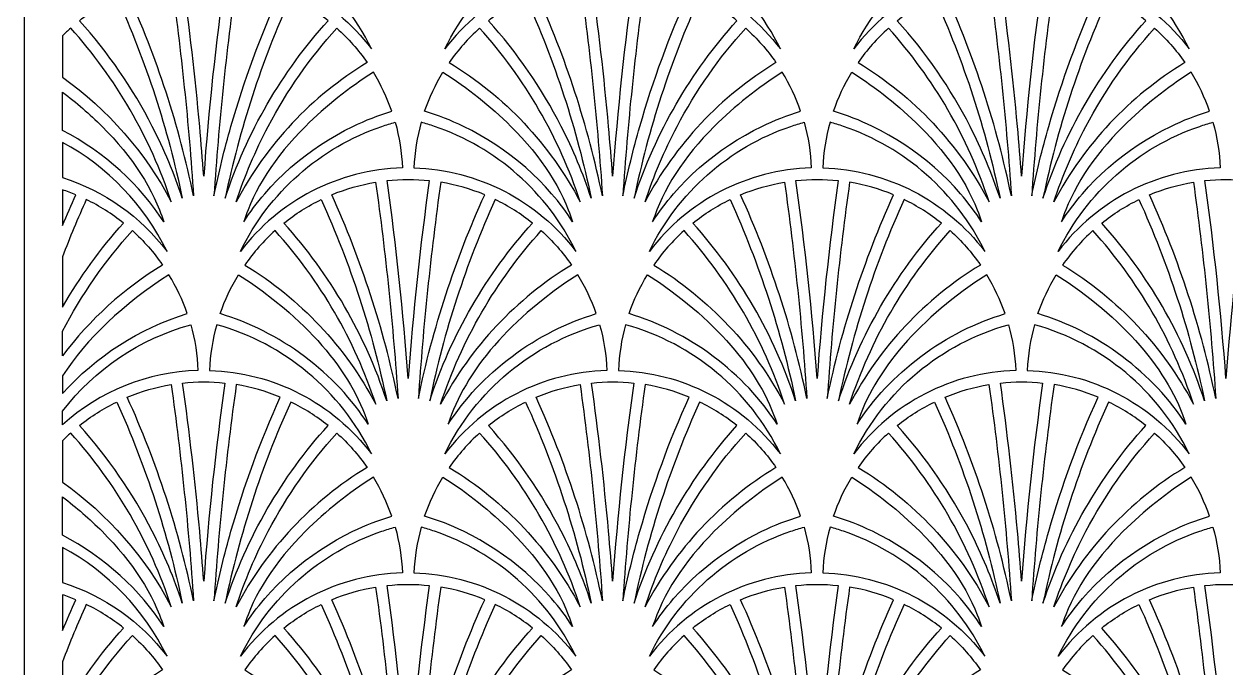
# Model space of a CAD drawing. Extents: x 2725 to 3975, y -848 to 1652.
# Drawn here: x 2725 to 3350, y 436 to 771 of the extents above; entities that cross this region are included whole.
import ezdxf

# ---------------------------------------------------------------- set-up
doc = ezdxf.new("R2010")
doc.units = 0
doc.layers.add('LAYER_05', color=1, linetype='CONTINUOUS')

msp = doc.modelspace()

# ---------------------------------------------------------------- linework, layer by layer
at = {"layer": 'LAYER_05'}
msp.add_lwpolyline([(2725.05, -848.03), (3975.05, -848.03), (3975.05, 1651.97), (2725.05, 1651.97)], close=True, dxfattribs=at)
for points in [[(2821.5, 801.12, -0.227638), (2905.71, 757.8, 0.214359), (2825.26, 824.9, 0.058403)], [(3028.12, 801.12, 0.227638), (2943.9, 757.8, -0.214359), (3024.36, 824.9, -0.058403)], [(3034.12, 801.12, -0.227638), (3118.33, 757.8, 0.214359), (3037.88, 824.9, 0.058403)], [(3240.74, 801.12, 0.227638), (3156.53, 757.8, -0.214359), (3236.98, 824.9, -0.058403)], [(3246.74, 801.12, -0.227638), (3330.96, 757.8, 0.214359), (3250.5, 824.9, 0.058403)], [(2813.2, 681.42, 0.055844), (2778.71, 787.2, -0.057686), (2801.57, 793.77, -0.018184)], [(2816.39, 717.56, 0.012432), (2807.51, 794.58, -0.053276), (2829.48, 794.58, 0.016589), (2818.5, 691.72, 0.004156)], [(2832.67, 717.56, -0.037182), (2858.28, 787.2, 0.057686), (2835.43, 793.77, 0.018184), (2823.79, 681.42, -0.018623)], [(3025.83, 681.42, 0.055844), (2991.33, 787.2, -0.057686), (3014.19, 793.77, -0.018184)], [(3029.01, 717.56, 0.012432), (3020.13, 794.58, -0.053276), (3042.11, 794.58, 0.016589), (3031.12, 691.72, 0.004156)], [(3045.29, 717.56, -0.037182), (3070.9, 787.2, 0.057686), (3048.05, 793.77, 0.018184), (3036.41, 681.42, -0.018623)], [(3238.45, 681.42, 0.055844), (3203.96, 787.2, -0.057686), (3226.81, 793.77, -0.018184)], [(3241.63, 717.56, 0.012432), (3232.76, 794.58, -0.053276), (3254.73, 794.58, 0.016589), (3243.74, 691.72, 0.004156)], [(3257.91, 717.56, -0.037182), (3283.53, 787.2, 0.057686), (3260.67, 793.77, 0.018184), (3249.03, 681.42, -0.018623)], [(2791.75, 717.56, 0.065073), (2753.88, 772.48, -0.055584), (2773.24, 784.73, -0.055852), (2807.33, 680.21, 0.03936)], [(2829.67, 680.21, -0.104701), (2883.12, 772.48, 0.055584), (2863.75, 784.73, 0.055852)], [(3004.38, 717.56, 0.065073), (2966.5, 772.48, -0.055584), (2985.87, 784.73, -0.055852), (3019.95, 680.21, 0.03936)], [(3042.29, 680.21, -0.104701), (3095.74, 772.48, 0.055584), (3076.37, 784.73, 0.055852)], [(3217, 717.56, 0.065073), (3179.12, 772.48, -0.055584), (3198.49, 784.73, -0.055852), (3232.57, 680.21, 0.03936)], [(3254.91, 680.21, -0.104701), (3308.36, 772.48, 0.055584), (3289, 784.73, 0.055852)], [(2745.05, 743.14, -0.117213), (2801.63, 678.34, 0.104879), (2749.3, 768.6, 0.014195), (2745.05, 764.55)], [(2852, 717.56, -0.062169), (2887.69, 768.6, -0.057808), (2903.44, 750.71, 0.136031), (2835.37, 678.34, -0.042433)], [(3014.25, 678.34, 0.104879), (2961.92, 768.6, 0.057808), (2946.17, 750.71, -0.136031)], [(3064.63, 717.56, -0.062169), (3100.32, 768.6, -0.057808), (3116.07, 750.71, 0.136031), (3047.99, 678.34, -0.042433)], [(3226.87, 678.34, 0.104879), (3174.55, 768.6, 0.057808), (3158.8, 750.71, -0.136031)], [(3277.25, 717.56, -0.062169), (3312.94, 768.6, -0.057808), (3328.69, 750.71, 0.136031), (3260.61, 678.34, -0.042433)], [(2839.31, 668.01), (2840.52, 669.86), (2841.78, 671.71), (2843.08, 673.54), (2844.42, 675.37), (2845.81, 677.19), (2847.24, 679), (2848.71, 680.79), (2850.22, 682.57), (2853.36, 686.08), (2856.66, 689.52), (2860.1, 692.87), (2863.68, 696.12), (2867.39, 699.27), (2871.22, 702.3), (2875.16, 705.2), (2879.2, 707.97), (2883.32, 710.59), (2887.51, 713.07), (2891.76, 715.39), (2896.06, 717.56, -0.039301), (2916.26, 725.43, 0.054287), (2906.72, 745.69, 0.053379), (2871.37, 717.56), (2868.46, 714.58), (2865.66, 711.56), (2862.97, 708.52), (2860.4, 705.46), (2857.95, 702.37), (2855.62, 699.27), (2853.41, 696.15), (2851.33, 693.02), (2849.37, 689.89), (2847.54, 686.75), (2845.84, 683.6), (2844.28, 680.47), (2842.84, 677.33), (2841.53, 674.21), (2840.93, 672.66), (2840.36, 671.1), (2839.82, 669.55)], [(3010.31, 668.01), (3009.09, 669.86), (3007.84, 671.71), (3006.54, 673.54), (3005.19, 675.37), (3003.81, 677.19), (3002.38, 679), (3000.91, 680.79), (2999.4, 682.57), (2996.26, 686.08), (2992.96, 689.52), (2989.52, 692.87), (2985.94, 696.12), (2982.22, 699.27), (2978.39, 702.3), (2974.45, 705.2), (2970.42, 707.97), (2966.3, 710.59), (2962.11, 713.07), (2957.86, 715.39), (2953.56, 717.56, 0.039301), (2933.36, 725.43, -0.054287), (2942.9, 745.69, -0.053379), (2978.25, 717.56), (2981.16, 714.58), (2983.96, 711.56), (2986.64, 708.52), (2989.22, 705.46), (2991.67, 702.37), (2994, 699.27), (2996.21, 696.15), (2998.29, 693.02), (3000.25, 689.89), (3002.07, 686.75), (3003.77, 683.6), (3005.34, 680.47), (3006.78, 677.33), (3008.08, 674.21), (3008.69, 672.66), (3009.26, 671.1), (3009.8, 669.55)], [(3051.93, 668.01), (3053.15, 669.86), (3054.4, 671.71), (3055.7, 673.54), (3057.05, 675.37), (3058.43, 677.19), (3059.86, 679), (3061.33, 680.79), (3062.84, 682.57), (3065.98, 686.08), (3069.28, 689.52), (3072.72, 692.87), (3076.3, 696.12), (3080.02, 699.27), (3083.85, 702.3), (3087.78, 705.2), (3091.82, 707.97), (3095.94, 710.59), (3100.13, 713.07), (3104.38, 715.39), (3108.68, 717.56, -0.039301), (3128.88, 725.43, 0.054287), (3119.34, 745.69, 0.053379), (3083.99, 717.56), (3081.08, 714.58), (3078.28, 711.56), (3075.6, 708.52), (3073.02, 705.46), (3070.57, 702.37), (3068.24, 699.27), (3066.03, 696.15), (3063.95, 693.02), (3061.99, 689.89), (3060.16, 686.75), (3058.47, 683.6), (3056.9, 680.47), (3055.46, 677.33), (3054.15, 674.21), (3053.55, 672.66), (3052.98, 671.1), (3052.44, 669.55)], [(3222.93, 668.01), (3221.72, 669.86), (3220.46, 671.71), (3219.16, 673.54), (3217.81, 675.37), (3216.43, 677.19), (3215, 679), (3213.53, 680.79), (3212.02, 682.57), (3208.88, 686.08), (3205.58, 689.52), (3202.14, 692.87), (3198.56, 696.12), (3194.85, 699.27), (3191.02, 702.3), (3187.08, 705.2), (3183.04, 707.97), (3178.92, 710.59), (3174.73, 713.07), (3170.48, 715.39), (3166.18, 717.56, 0.039301), (3145.98, 725.43, -0.054287), (3155.52, 745.69, -0.053379), (3190.87, 717.56), (3193.78, 714.58), (3196.58, 711.56), (3199.27, 708.52), (3201.84, 705.46), (3204.29, 702.37), (3206.62, 699.27), (3208.83, 696.15), (3210.91, 693.02), (3212.87, 689.89), (3214.7, 686.75), (3216.4, 683.6), (3217.96, 680.47), (3219.4, 677.33), (3220.71, 674.21), (3221.31, 672.66), (3221.88, 671.1), (3222.42, 669.55)], [(3264.56, 668.01), (3265.77, 669.86), (3267.03, 671.71), (3268.33, 673.54), (3269.67, 675.37), (3271.06, 677.19), (3272.48, 679), (3273.95, 680.79), (3275.46, 682.57), (3278.61, 686.08), (3281.9, 689.52), (3285.34, 692.87), (3288.93, 696.12), (3292.64, 699.27), (3296.47, 702.3), (3300.41, 705.2), (3304.44, 707.97), (3308.56, 710.59), (3312.75, 713.07), (3317, 715.39), (3321.3, 717.56, -0.039301), (3341.5, 725.43, 0.054287), (3331.97, 745.69, 0.053379), (3296.62, 717.56), (3293.71, 714.58), (3290.91, 711.56), (3288.22, 708.52), (3285.65, 705.46), (3283.19, 702.37), (3280.86, 699.27), (3278.65, 696.15), (3276.57, 693.02), (3274.61, 689.89), (3272.79, 686.75), (3271.09, 683.6), (3269.52, 680.47), (3268.08, 677.33), (3266.78, 674.21), (3266.17, 672.66), (3265.6, 671.1), (3265.06, 669.55)], [(2745.05, 735.38, -0.034322), (2765.62, 717.56), (2768.53, 714.58), (2771.33, 711.56), (2774.02, 708.52), (2776.59, 705.46), (2779.05, 702.37), (2781.38, 699.27), (2783.59, 696.15), (2785.67, 693.02), (2787.62, 689.89), (2789.45, 686.75), (2791.15, 683.6), (2792.72, 680.47), (2794.16, 677.33), (2795.46, 674.21), (2796.07, 672.66), (2796.64, 671.1), (2797.18, 669.55), (2797.68, 668.01), (2795.37, 671.48), (2792.9, 674.94), (2790.27, 678.35), (2787.5, 681.72), (2784.59, 685.04), (2781.54, 688.29), (2778.35, 691.48), (2775.04, 694.58), (2771.62, 697.59), (2768.08, 700.5), (2764.44, 703.3), (2760.7, 705.99), (2756.89, 708.56), (2753, 711), (2749.05, 713.31), (2745.05, 715.49)], [(2911.14, 717.56, -0.01416), (2918.05, 719.7, -0.058403), (2921.81, 695.93, 0.227638), (2837.59, 652.61, -0.199593)], [(2938.48, 717.56, 0.01416), (2931.57, 719.7, 0.058403), (2927.81, 695.93, -0.227638), (3012.02, 652.61, 0.199593)], [(3123.76, 717.56, -0.01416), (3130.67, 719.7, -0.058403), (3134.43, 695.93, 0.227638), (3050.22, 652.61, -0.199593)], [(3151.1, 717.56, 0.01416), (3144.19, 719.7, 0.058403), (3140.43, 695.93, -0.227638), (3224.65, 652.61, 0.199593)], [(3336.38, 717.56, -0.01416), (3343.29, 719.7, -0.058403), (3347.05, 695.93, 0.227638), (3262.84, 652.61, -0.199593)], [(2745.05, 690.91, -0.15563), (2799.4, 652.61, 0.157266), (2745.05, 709.18)], [(2907.88, 688.57, -0.018184), (2919.52, 576.23, 0.055844), (2885.02, 682.01, -0.057686)], [(2924.81, 586.52, 0.016589), (2913.82, 689.38, -0.053276), (2935.79, 689.38, 0.016589)], [(2941.74, 688.57, 0.018184), (2930.1, 576.23, -0.055844), (2964.59, 682.01, 0.057686)], [(3120.5, 688.57, -0.018184), (3132.14, 576.23, 0.055844), (3097.65, 682.01, -0.057686)], [(3137.43, 586.52, 0.016589), (3126.45, 689.38, -0.053276), (3148.42, 689.38, 0.016589)], [(3154.36, 688.57, 0.018184), (3142.72, 576.23, -0.055844), (3177.22, 682.01, 0.057686)], [(3333.12, 688.57, -0.018184), (3344.76, 576.23, 0.055844), (3310.27, 682.01, -0.057686)], [(3350.05, 586.52, 0.016589), (3339.07, 689.38, -0.053276), (3361.04, 689.38, 0.016589)], [(2745.05, 666.06, -0.008696), (2751.97, 682.01, 0.017873), (2745.05, 684.6)], [(2745.05, 623.61, -0.052591), (2776.81, 667.29, 0.055584), (2757.44, 679.54, 0.01634), (2745.05, 649.76)], [(2879.55, 679.54, -0.055852), (2913.64, 575.01, 0.104701), (2860.19, 667.29, -0.055584)], [(2970.06, 679.54, 0.055852), (2935.98, 575.01, -0.104701), (2989.43, 667.29, 0.055584)], [(3092.18, 679.54, -0.055852), (3126.26, 575.01, 0.104701), (3072.81, 667.29, -0.055584)], [(3182.68, 679.54, 0.055852), (3148.6, 575.01, -0.104701), (3202.05, 667.29, 0.055584)], [(3304.8, 679.54, -0.055852), (3338.88, 575.01, 0.104701), (3285.43, 667.29, -0.055584)], [(2745.05, 611.14, -0.063542), (2781.38, 663.4, -0.057808), (2797.13, 645.52, 0.095272), (2745.05, 598.39)], [(2839.86, 645.52, -0.136031), (2907.94, 573.15, 0.104879), (2855.61, 663.4, 0.057808)], [(3009.75, 645.52, 0.136031), (2941.68, 573.15, -0.104879), (2994, 663.4, -0.057808)], [(3052.48, 645.52, -0.136031), (3120.56, 573.15, 0.104879), (3068.24, 663.4, 0.057808)], [(3222.38, 645.52, 0.136031), (3154.3, 573.15, -0.104879), (3206.63, 663.4, -0.057808)], [(3265.11, 645.52, -0.136031), (3333.18, 573.15, 0.104879), (3280.86, 663.4, 0.057808)], [(2745.05, 578.69, -0.137332), (2809.95, 620.24, 0.054287), (2800.41, 640.49), (2796.07, 637.64), (2791.82, 634.71), (2787.67, 631.71), (2783.61, 628.64), (2779.67, 625.51), (2775.83, 622.31), (2772.12, 619.06), (2768.54, 615.75), (2765.09, 612.39), (2761.77, 608.98), (2758.6, 605.54), (2755.58, 602.06), (2752.71, 598.55), (2750, 595.01), (2747.44, 591.46), (2745.05, 587.89)], [(2836.58, 640.49), (2842.8, 636.36), (2848.82, 632.08), (2854.64, 627.66), (2860.24, 623.09), (2862.94, 620.77), (2865.58, 618.41), (2868.16, 616.03), (2870.66, 613.62), (2873.1, 611.19), (2875.46, 608.73), (2877.75, 606.25), (2879.96, 603.76), (2882.1, 601.24), (2884.15, 598.72), (2886.12, 596.18), (2888.02, 593.62), (2889.82, 591.06), (2891.55, 588.49), (2893.19, 585.92), (2894.74, 583.34), (2896.2, 580.76), (2897.58, 578.18), (2898.87, 575.6), (2900.07, 573.03), (2901.18, 570.46), (2902.21, 567.9), (2903.15, 565.35), (2903.99, 562.81), (2902.42, 565.2), (2900.77, 567.58), (2899.06, 569.94), (2897.27, 572.29), (2895.41, 574.62), (2893.48, 576.92), (2891.48, 579.2), (2889.42, 581.45), (2887.3, 583.67), (2885.11, 585.85), (2882.86, 587.99), (2880.56, 590.1), (2878.2, 592.16), (2875.79, 594.17), (2873.33, 596.14), (2870.82, 598.05), (2868.27, 599.91), (2865.68, 601.72), (2863.05, 603.47), (2860.39, 605.15), (2857.69, 606.78), (2854.97, 608.34), (2852.23, 609.84), (2849.47, 611.27), (2846.68, 612.63), (2843.89, 613.93), (2841.09, 615.15), (2838.28, 616.31), (2835.47, 617.4), (2832.66, 618.41), (2829.85, 619.36), (2827.05, 620.24, -0.054287)], [(3013.03, 640.49), (3006.82, 636.36), (3000.79, 632.08), (2994.97, 627.66), (2989.38, 623.09), (2986.67, 620.77), (2984.03, 618.41), (2981.46, 616.03), (2978.95, 613.62), (2976.52, 611.19), (2974.15, 608.73), (2971.87, 606.25), (2969.65, 603.76), (2967.52, 601.24), (2965.47, 598.72), (2963.49, 596.18), (2961.6, 593.62), (2959.79, 591.06), (2958.07, 588.49), (2956.43, 585.92), (2954.88, 583.34), (2953.41, 580.76), (2952.04, 578.18), (2950.75, 575.6), (2949.55, 573.03), (2948.43, 570.46), (2947.41, 567.9), (2946.47, 565.35), (2945.62, 562.81), (2947.2, 565.2), (2948.84, 567.58), (2950.56, 569.94), (2952.35, 572.29), (2954.21, 574.62), (2956.14, 576.92), (2958.13, 579.2), (2960.19, 581.45), (2962.32, 583.67), (2964.51, 585.85), (2966.75, 587.99), (2969.06, 590.1), (2971.42, 592.16), (2973.83, 594.17), (2976.29, 596.14), (2978.8, 598.05), (2981.35, 599.91), (2983.94, 601.72), (2986.57, 603.47), (2989.23, 605.15), (2991.92, 606.78), (2994.64, 608.34), (2997.39, 609.84), (3000.15, 611.27), (3002.93, 612.63), (3005.73, 613.93), (3008.53, 615.15), (3011.34, 616.31), (3014.15, 617.4), (3016.96, 618.41), (3019.77, 619.36), (3022.57, 620.24, 0.054287)], [(3049.21, 640.49), (3055.42, 636.36), (3061.45, 632.08), (3067.27, 627.66), (3072.86, 623.09), (3075.56, 620.77), (3078.21, 618.41), (3080.78, 616.03), (3083.29, 613.62), (3085.72, 611.19), (3088.08, 608.73), (3090.37, 606.25), (3092.58, 603.76), (3094.72, 601.24), (3096.77, 598.72), (3098.75, 596.18), (3100.64, 593.62), (3102.45, 591.06), (3104.17, 588.49), (3105.81, 585.92), (3107.36, 583.34), (3108.82, 580.76), (3110.2, 578.18), (3111.49, 575.6), (3112.69, 573.03), (3113.81, 570.46), (3114.83, 567.9), (3115.77, 565.35), (3116.62, 562.81), (3115.04, 565.2), (3113.4, 567.58), (3111.68, 569.94), (3109.89, 572.29), (3108.03, 574.62), (3106.1, 576.92), (3104.11, 579.2), (3102.04, 581.45), (3099.92, 583.67), (3097.73, 585.85), (3095.49, 587.99), (3093.18, 590.1), (3090.82, 592.16), (3088.41, 594.17), (3085.95, 596.14), (3083.44, 598.05), (3080.89, 599.91), (3078.3, 601.72), (3075.67, 603.47), (3073.01, 605.15), (3070.31, 606.78), (3067.59, 608.34), (3064.85, 609.84), (3062.09, 611.27), (3059.31, 612.63), (3056.51, 613.93), (3053.71, 615.15), (3050.9, 616.31), (3048.09, 617.4), (3045.28, 618.41), (3042.47, 619.36), (3039.67, 620.24, -0.054287)], [(3225.65, 640.49), (3219.44, 636.36), (3213.41, 632.08), (3207.59, 627.66), (3202, 623.09), (3199.3, 620.77), (3196.66, 618.41), (3194.08, 616.03), (3191.58, 613.62), (3189.14, 611.19), (3186.78, 608.73), (3184.49, 606.25), (3182.28, 603.76), (3180.14, 601.24), (3178.09, 598.72), (3176.11, 596.18), (3174.22, 593.62), (3172.42, 591.06), (3170.69, 588.49), (3169.05, 585.92), (3167.5, 583.34), (3166.04, 580.76), (3164.66, 578.18), (3163.37, 575.6), (3162.17, 573.03), (3161.06, 570.46), (3160.03, 567.9), (3159.09, 565.35), (3158.24, 562.81), (3159.82, 565.2), (3161.46, 567.58), (3163.18, 569.94), (3164.97, 572.29), (3166.83, 574.62), (3168.76, 576.92), (3170.76, 579.2), (3172.82, 581.45), (3174.94, 583.67), (3177.13, 585.85), (3179.38, 587.99), (3181.68, 590.1), (3184.04, 592.16), (3186.45, 594.17), (3188.91, 596.14), (3191.42, 598.05), (3193.97, 599.91), (3196.56, 601.72), (3199.19, 603.47), (3201.85, 605.15), (3204.55, 606.78), (3207.27, 608.34), (3210.01, 609.84), (3212.77, 611.27), (3215.55, 612.63), (3218.35, 613.93), (3221.15, 615.15), (3223.96, 616.31), (3226.77, 617.4), (3229.58, 618.41), (3232.39, 619.36), (3235.19, 620.24, 0.054287)], [(3261.83, 640.49), (3268.04, 636.36), (3274.07, 632.08), (3279.89, 627.66), (3285.48, 623.09), (3288.19, 620.77), (3290.83, 618.41), (3293.4, 616.03), (3295.91, 613.62), (3298.34, 611.19), (3300.71, 608.73), (3303, 606.25), (3305.21, 603.76), (3307.34, 601.24), (3309.4, 598.72), (3311.37, 596.18), (3313.26, 593.62), (3315.07, 591.06), (3316.79, 588.49), (3318.43, 585.92), (3319.98, 583.34), (3321.45, 580.76), (3322.82, 578.18), (3324.11, 575.6), (3325.32, 573.03), (3326.43, 570.46), (3327.45, 567.9), (3328.39, 565.35), (3329.24, 562.81), (3327.67, 565.2), (3326.02, 567.58), (3324.3, 569.94), (3322.51, 572.29), (3320.65, 574.62), (3318.72, 576.92), (3316.73, 579.2), (3314.67, 581.45), (3312.54, 583.67), (3310.35, 585.85), (3308.11, 587.99), (3305.8, 590.1), (3303.44, 592.16), (3301.03, 594.17), (3298.57, 596.14), (3296.06, 598.05), (3293.51, 599.91), (3290.92, 601.72), (3288.29, 603.47), (3285.63, 605.15), (3282.94, 606.78), (3280.22, 608.34), (3277.47, 609.84), (3274.71, 611.27), (3271.93, 612.63), (3269.14, 613.93), (3266.33, 615.15), (3263.52, 616.31), (3260.71, 617.4), (3257.9, 618.41), (3255.09, 619.36), (3252.29, 620.24, -0.054287)], [(2745.05, 569.59, -0.161385), (2811.74, 614.51, -0.058403), (2815.5, 590.73, 0.179032), (2745.05, 562.45)], [(2821.5, 590.73, -0.227638), (2905.71, 547.41, 0.214359), (2825.26, 614.51, 0.058403)], [(3028.12, 590.73, 0.227638), (2943.9, 547.41, -0.214359), (3024.36, 614.51, -0.058403)], [(3034.12, 590.73, -0.227638), (3118.33, 547.41, 0.214359), (3037.88, 614.51, 0.058403)], [(3240.74, 590.73, 0.227638), (3156.53, 547.41, -0.214359), (3236.98, 614.51, -0.058403)], [(3246.74, 590.73, -0.227638), (3330.96, 547.41, 0.214359), (3250.5, 614.51, 0.058403)], [(2813.2, 471.03, 0.055844), (2778.71, 576.81, -0.057686), (2801.57, 583.38, -0.018184)], [(2816.39, 507.17, 0.012432), (2807.51, 584.19, -0.053276), (2829.48, 584.19, 0.016589), (2818.5, 481.33, 0.004156)], [(2832.67, 507.17, -0.037182), (2858.28, 576.81, 0.057686), (2835.43, 583.38, 0.018184), (2823.79, 471.03, -0.018623)], [(3025.83, 471.03, 0.055844), (2991.33, 576.81, -0.057686), (3014.19, 583.38, -0.018184)], [(3029.01, 507.17, 0.012432), (3020.13, 584.19, -0.053276), (3042.11, 584.19, 0.016589), (3031.12, 481.33, 0.004156)], [(3045.29, 507.17, -0.037182), (3070.9, 576.81, 0.057686), (3048.05, 583.38, 0.018184), (3036.41, 471.03, -0.018623)], [(3238.45, 471.03, 0.055844), (3203.96, 576.81, -0.057686), (3226.81, 583.38, -0.018184)], [(3241.63, 507.17, 0.012432), (3232.76, 584.19, -0.053276), (3254.73, 584.19, 0.016589), (3243.74, 481.33, 0.004156)], [(3257.91, 507.17, -0.037182), (3283.53, 576.81, 0.057686), (3260.67, 583.38, 0.018184), (3249.03, 471.03, -0.018623)], [(2791.75, 507.17, 0.065073), (2753.88, 562.09, -0.055584), (2773.24, 574.34, -0.055852), (2807.33, 469.82, 0.03936)], [(2829.67, 469.82, -0.104701), (2883.12, 562.09, 0.055584), (2863.75, 574.34, 0.055852)], [(3004.38, 507.17, 0.065073), (2966.5, 562.09, -0.055584), (2985.87, 574.34, -0.055852), (3019.95, 469.82, 0.03936)], [(3042.29, 469.82, -0.104701), (3095.74, 562.09, 0.055584), (3076.37, 574.34, 0.055852)], [(3217, 507.17, 0.065073), (3179.12, 562.09, -0.055584), (3198.49, 574.34, -0.055852), (3232.57, 469.82, 0.03936)], [(3254.91, 469.82, -0.104701), (3308.36, 562.09, 0.055584), (3289, 574.34, 0.055852)], [(2745.05, 532.74, -0.117213), (2801.63, 467.95, 0.104879), (2749.3, 558.2, 0.014195), (2745.05, 554.15)], [(2852, 507.17, -0.062169), (2887.69, 558.2, -0.057808), (2903.44, 540.32, 0.136031), (2835.37, 467.95, -0.042433)], [(3014.25, 467.95, 0.104879), (2961.92, 558.2, 0.057808), (2946.17, 540.32, -0.136031)], [(3064.63, 507.17, -0.062169), (3100.32, 558.2, -0.057808), (3116.07, 540.32, 0.136031), (3047.99, 467.95, -0.042433)], [(3226.87, 467.95, 0.104879), (3174.55, 558.2, 0.057808), (3158.8, 540.32, -0.136031)], [(3277.25, 507.17, -0.062169), (3312.94, 558.2, -0.057808), (3328.69, 540.32, 0.136031), (3260.61, 467.95, -0.042433)], [(2839.31, 457.62), (2840.52, 459.47), (2841.78, 461.31), (2843.08, 463.15), (2844.42, 464.98), (2845.81, 466.8), (2847.24, 468.61), (2848.71, 470.4), (2850.22, 472.18), (2853.36, 475.69), (2856.66, 479.13), (2860.1, 482.48), (2863.68, 485.73), (2867.39, 488.88), (2871.22, 491.9), (2875.16, 494.81), (2879.2, 497.58), (2883.32, 500.2), (2887.51, 502.68), (2891.76, 505), (2896.06, 507.17, -0.039301), (2916.26, 515.04, 0.054287), (2906.72, 535.29, 0.053379), (2871.37, 507.17), (2868.46, 504.18), (2865.66, 501.17), (2862.97, 498.13), (2860.4, 495.07), (2857.95, 491.98), (2855.62, 488.88), (2853.41, 485.76), (2851.33, 482.63), (2849.37, 479.49), (2847.54, 476.35), (2845.84, 473.21), (2844.28, 470.08), (2842.84, 466.94), (2841.53, 463.82), (2840.93, 462.26), (2840.36, 460.71), (2839.82, 459.16)], [(3010.31, 457.62), (3009.09, 459.47), (3007.84, 461.31), (3006.54, 463.15), (3005.19, 464.98), (3003.81, 466.8), (3002.38, 468.61), (3000.91, 470.4), (2999.4, 472.18), (2996.26, 475.69), (2992.96, 479.13), (2989.52, 482.48), (2985.94, 485.73), (2982.22, 488.88), (2978.39, 491.9), (2974.45, 494.81), (2970.42, 497.58), (2966.3, 500.2), (2962.11, 502.68), (2957.86, 505), (2953.56, 507.17, 0.039301), (2933.36, 515.04, -0.054287), (2942.9, 535.29, -0.053379), (2978.25, 507.17), (2981.16, 504.18), (2983.96, 501.17), (2986.64, 498.13), (2989.22, 495.07), (2991.67, 491.98), (2994, 488.88), (2996.21, 485.76), (2998.29, 482.63), (3000.25, 479.49), (3002.07, 476.35), (3003.77, 473.21), (3005.34, 470.08), (3006.78, 466.94), (3008.08, 463.82), (3008.69, 462.26), (3009.26, 460.71), (3009.8, 459.16)], [(3051.93, 457.62), (3053.15, 459.47), (3054.4, 461.31), (3055.7, 463.15), (3057.05, 464.98), (3058.43, 466.8), (3059.86, 468.61), (3061.33, 470.4), (3062.84, 472.18), (3065.98, 475.69), (3069.28, 479.13), (3072.72, 482.48), (3076.3, 485.73), (3080.02, 488.88), (3083.85, 491.9), (3087.78, 494.81), (3091.82, 497.58), (3095.94, 500.2), (3100.13, 502.68), (3104.38, 505), (3108.68, 507.17, -0.039301), (3128.88, 515.04, 0.054287), (3119.34, 535.29, 0.053379), (3083.99, 507.17), (3081.08, 504.18), (3078.28, 501.17), (3075.6, 498.13), (3073.02, 495.07), (3070.57, 491.98), (3068.24, 488.88), (3066.03, 485.76), (3063.95, 482.63), (3061.99, 479.49), (3060.16, 476.35), (3058.47, 473.21), (3056.9, 470.08), (3055.46, 466.94), (3054.15, 463.82), (3053.55, 462.26), (3052.98, 460.71), (3052.44, 459.16)], [(3222.93, 457.62), (3221.72, 459.47), (3220.46, 461.31), (3219.16, 463.15), (3217.81, 464.98), (3216.43, 466.8), (3215, 468.61), (3213.53, 470.4), (3212.02, 472.18), (3208.88, 475.69), (3205.58, 479.13), (3202.14, 482.48), (3198.56, 485.73), (3194.85, 488.88), (3191.02, 491.9), (3187.08, 494.81), (3183.04, 497.58), (3178.92, 500.2), (3174.73, 502.68), (3170.48, 505), (3166.18, 507.17, 0.039301), (3145.98, 515.04, -0.054287), (3155.52, 535.29, -0.053379), (3190.87, 507.17), (3193.78, 504.18), (3196.58, 501.17), (3199.27, 498.13), (3201.84, 495.07), (3204.29, 491.98), (3206.62, 488.88), (3208.83, 485.76), (3210.91, 482.63), (3212.87, 479.49), (3214.7, 476.35), (3216.4, 473.21), (3217.96, 470.08), (3219.4, 466.94), (3220.71, 463.82), (3221.31, 462.26), (3221.88, 460.71), (3222.42, 459.16)], [(3264.56, 457.62), (3265.77, 459.47), (3267.03, 461.31), (3268.33, 463.15), (3269.67, 464.98), (3271.06, 466.8), (3272.48, 468.61), (3273.95, 470.4), (3275.46, 472.18), (3278.61, 475.69), (3281.9, 479.13), (3285.34, 482.48), (3288.93, 485.73), (3292.64, 488.88), (3296.47, 491.9), (3300.41, 494.81), (3304.44, 497.58), (3308.56, 500.2), (3312.75, 502.68), (3317, 505), (3321.3, 507.17, -0.039301), (3341.5, 515.04, 0.054287), (3331.97, 535.29, 0.053379), (3296.62, 507.17), (3293.71, 504.18), (3290.91, 501.17), (3288.22, 498.13), (3285.65, 495.07), (3283.19, 491.98), (3280.86, 488.88), (3278.65, 485.76), (3276.57, 482.63), (3274.61, 479.49), (3272.79, 476.35), (3271.09, 473.21), (3269.52, 470.08), (3268.08, 466.94), (3266.78, 463.82), (3266.17, 462.26), (3265.6, 460.71), (3265.06, 459.16)], [(2745.05, 524.99, -0.034322), (2765.62, 507.17), (2768.53, 504.18), (2771.33, 501.17), (2774.02, 498.13), (2776.59, 495.07), (2779.05, 491.98), (2781.38, 488.88), (2783.59, 485.76), (2785.67, 482.63), (2787.62, 479.49), (2789.45, 476.35), (2791.15, 473.21), (2792.72, 470.08), (2794.16, 466.94), (2795.46, 463.82), (2796.07, 462.26), (2796.64, 460.71), (2797.18, 459.16), (2797.68, 457.62), (2795.37, 461.09), (2792.9, 464.54), (2790.27, 467.96), (2787.5, 471.33), (2784.59, 474.65), (2781.54, 477.9), (2778.35, 481.08), (2775.04, 484.18), (2771.62, 487.19), (2768.08, 490.11), (2764.44, 492.91), (2760.7, 495.6), (2756.89, 498.17), (2753, 500.61), (2749.05, 502.92), (2745.05, 505.1)], [(2911.14, 507.17, -0.01416), (2918.05, 509.31, -0.058403), (2921.81, 485.54, 0.227638), (2837.59, 442.22, -0.199593)], [(2938.48, 507.17, 0.01416), (2931.57, 509.31, 0.058403), (2927.81, 485.54, -0.227638), (3012.02, 442.22, 0.199593)], [(3123.76, 507.17, -0.01416), (3130.67, 509.31, -0.058403), (3134.43, 485.54, 0.227638), (3050.22, 442.22, -0.199593)], [(3151.1, 507.17, 0.01416), (3144.19, 509.31, 0.058403), (3140.43, 485.54, -0.227638), (3224.65, 442.22, 0.199593)], [(3336.38, 507.17, -0.01416), (3343.29, 509.31, -0.058403), (3347.05, 485.54, 0.227638), (3262.84, 442.22, -0.199593)], [(2745.05, 480.52, -0.15563), (2799.4, 442.22, 0.157266), (2745.05, 498.79)], [(2907.88, 478.18, -0.018184), (2919.52, 365.84, 0.055844), (2885.02, 471.62, -0.057686)], [(2924.81, 376.13, 0.016589), (2913.82, 478.99, -0.053276), (2935.79, 478.99, 0.016589)], [(2941.74, 478.18, 0.018184), (2930.1, 365.84, -0.055844), (2964.59, 471.62, 0.057686)], [(3120.5, 478.18, -0.018184), (3132.14, 365.84, 0.055844), (3097.65, 471.62, -0.057686)], [(3137.43, 376.13, 0.016589), (3126.45, 478.99, -0.053276), (3148.42, 478.99, 0.016589)], [(3154.36, 478.18, 0.018184), (3142.72, 365.84, -0.055844), (3177.22, 471.62, 0.057686)], [(3333.12, 478.18, -0.018184), (3344.76, 365.84, 0.055844), (3310.27, 471.62, -0.057686)], [(3350.05, 376.13, 0.016589), (3339.07, 478.99, -0.053276), (3361.04, 478.99, 0.016589)], [(2745.05, 455.67, -0.008696), (2751.97, 471.62, 0.017873), (2745.05, 474.21)], [(2745.05, 413.22, -0.052591), (2776.81, 456.89, 0.055584), (2757.44, 469.15, 0.01634), (2745.05, 439.36)], [(2879.55, 469.15, -0.055852), (2913.64, 364.62, 0.104701), (2860.19, 456.89, -0.055584)], [(2970.06, 469.15, 0.055852), (2935.98, 364.62, -0.104701), (2989.43, 456.89, 0.055584)], [(3092.18, 469.15, -0.055852), (3126.26, 364.62, 0.104701), (3072.81, 456.89, -0.055584)], [(3182.68, 469.15, 0.055852), (3148.6, 364.62, -0.104701), (3202.05, 456.89, 0.055584)], [(3304.8, 469.15, -0.055852), (3338.88, 364.62, 0.104701), (3285.43, 456.89, -0.055584)], [(2745.05, 400.75, -0.063542), (2781.38, 453.01, -0.057808), (2797.13, 435.13, 0.095272), (2745.05, 388)], [(2839.86, 435.13, -0.136031), (2907.94, 362.76, 0.104879), (2855.61, 453.01, 0.057808)], [(3009.75, 435.13, 0.136031), (2941.68, 362.76, -0.104879), (2994, 453.01, -0.057808)], [(3052.48, 435.13, -0.136031), (3120.56, 362.76, 0.104879), (3068.24, 453.01, 0.057808)], [(3222.38, 435.13, 0.136031), (3154.3, 362.76, -0.104879), (3206.63, 453.01, -0.057808)], [(3265.11, 435.13, -0.136031), (3333.18, 362.76, 0.104879), (3280.86, 453.01, 0.057808)]]:
    msp.add_lwpolyline(points, format="xyb", close=True, dxfattribs=at)

doc.saveas('drawing.dxf')
